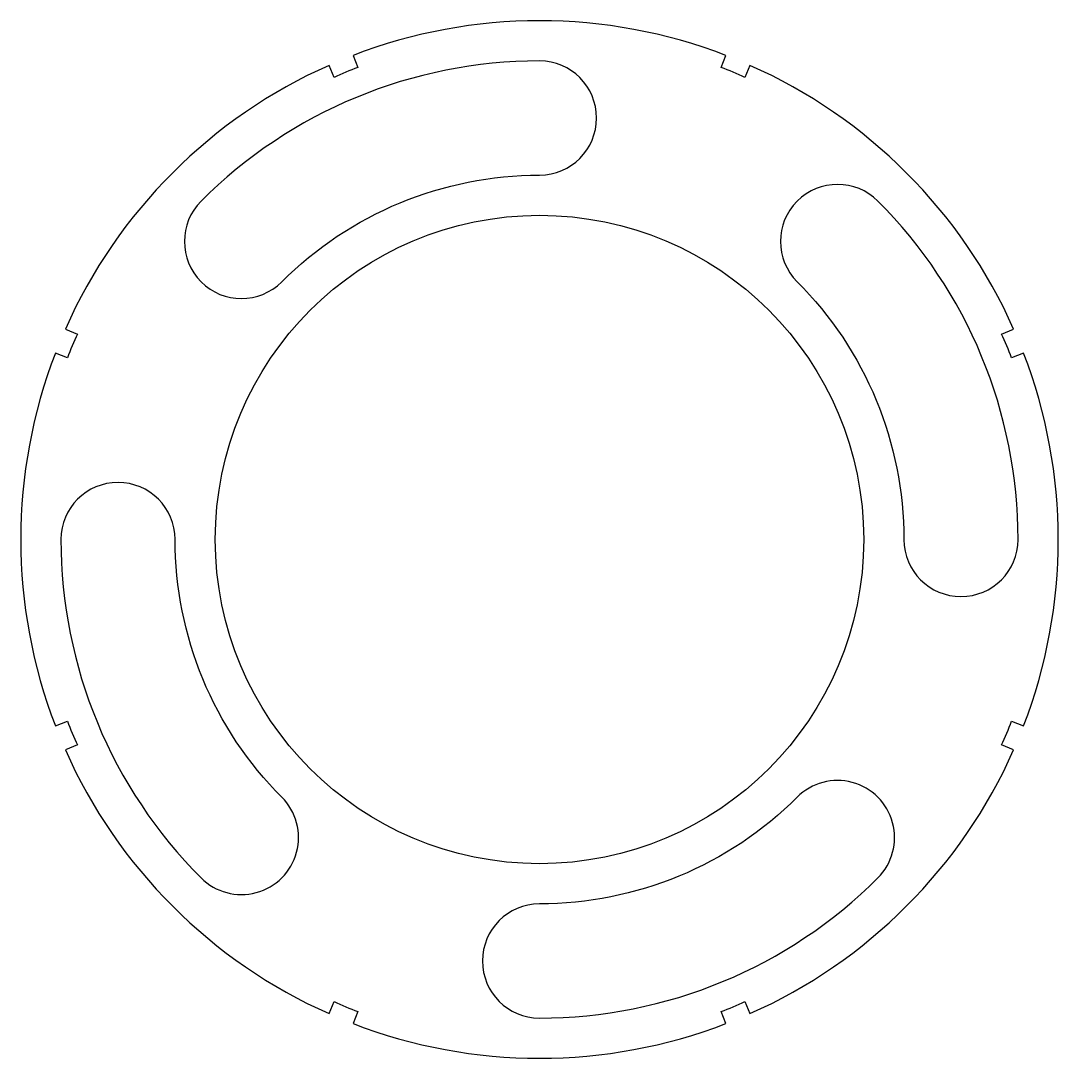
# Model space of a CAD drawing. Header units: inches. Extents: x -2 to 2, y -2 to 2.
import ezdxf

# ---------------------------------------------------------------- set-up
doc = ezdxf.new("R2010")
doc.units = ezdxf.units.IN
doc.layers.get('0').update_dxf_attribs({"linetype": 'CONTINUOUS'})

msp = doc.modelspace()

# ---------------------------------------------------------------- linework, layer by layer
for points in [[(0.7922, 1.7818, 0.012823), (0.6998, 1.8201), (0.7189, 1.8663, 0.185948), (-0.7189, 1.8663), (-0.6998, 1.8201, 0.012823), (-0.7922, 1.7818), (-0.8113, 1.828, 0.185948), (-1.828, 0.8113), (-1.7818, 0.7922, 0.012823), (-1.8201, 0.6998), (-1.8663, 0.7189, 0.185948), (-1.8663, -0.7189), (-1.8201, -0.6998, 0.012823), (-1.7818, -0.7922), (-1.828, -0.8113, 0.185948), (-0.8113, -1.828), (-0.7922, -1.7818, 0.012823), (-0.6998, -1.8201), (-0.7189, -1.8663, 0.185948), (0.7189, -1.8663), (0.6998, -1.8201, 0.012823), (0.7922, -1.7818), (0.8113, -1.828, 0.185948), (1.828, -0.8113), (1.7818, -0.7922, 0.012823), (1.8201, -0.6998), (1.8663, -0.7189, 0.185948), (1.8663, 0.7189), (1.8201, 0.6998, 0.012823), (1.7818, 0.7922), (1.828, 0.8113, 0.185948), (0.8113, 1.828)], [(0, 1.405, 1), (0, 1.845, 0.198912), (-1.3046, 1.3046, 1), (-0.9935, 0.9935, -0.198912)], [(1.405, 0, 1), (1.845, 0, 0.198912), (1.3046, 1.3046, 1), (0.9935, 0.9935, -0.198912)], [(-1.405, 0, 1), (-1.845, 0, 0.198912), (-1.3046, -1.3046, 1), (-0.9935, -0.9935, -0.198912)], [(0, -1.405, 1), (0, -1.845, 0.198912), (1.3046, -1.3046, 1), (0.9935, -0.9935, -0.198912)]]:
    msp.add_lwpolyline(points, format="xyb", close=True)
msp.add_circle((0, 0), 1.25)

doc.saveas('drawing.dxf')
